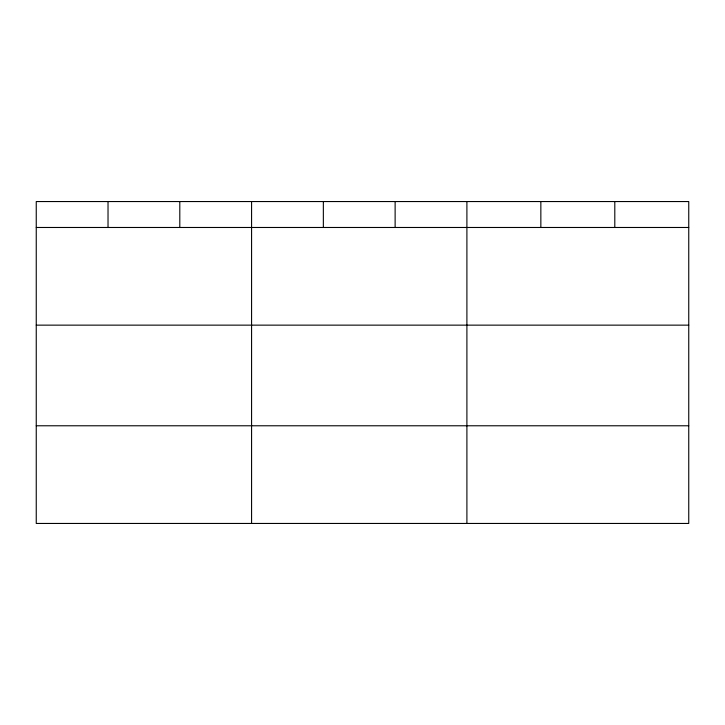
<?xml version="1.0" encoding="UTF-8"?>
<svg xmlns="http://www.w3.org/2000/svg" width="725" height="725" viewBox="0 0 725 725"><rect width="100%" height="100%" fill="white"/><g stroke="black" fill="none" stroke-linecap="round" stroke-linejoin="round"><path stroke-width="1.09" d="M688.75 325.144L688.75 201.55L36.25 201.55L36.25 523.45L688.75 523.45L688.75 325.144L36.25 325.144M36.25 227.478L688.75 227.478M36.25 425.774L688.75 425.774M614.8 201.55L614.8 227.478M540.85 201.55L540.85 227.478M466.9 201.55L466.9 523.45M395.125 201.55L395.125 227.478M323.35 201.55L323.35 227.478M251.575 201.55L251.575 523.45M179.8 201.55L179.8 227.478M108.025 201.55L108.025 227.478"/></g></svg>
